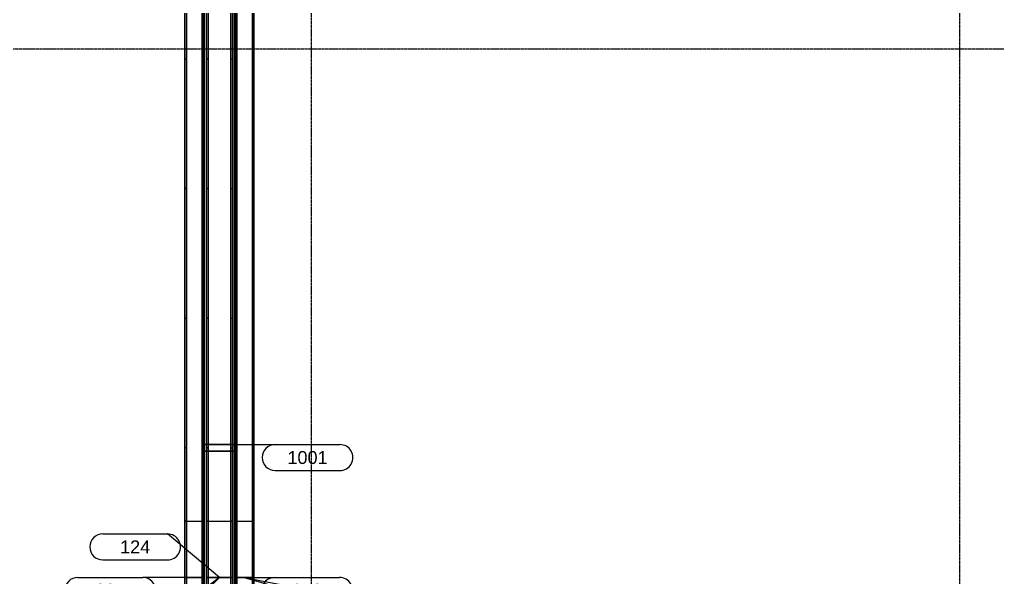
# Model space of a CAD drawing. Header units: inches. Extents: x -21257 to 11444, y 0 to 8704.
# Drawn here: x 3658 to 4563, y 4778 to 5295 of the extents above; entities that cross this region are included whole.
import ezdxf
from ezdxf.enums import TextEntityAlignment as Align

# ---------------------------------------------------------------- set-up
doc = ezdxf.new("R2010")
doc.units = ezdxf.units.IN
doc.header["$MEASUREMENT"] = 0
doc.linetypes.add('CENTER2', pattern=[1.125, 0.75, -0.125, 0.125, -0.125])
for name, color, linetype in [('100-CONV-LAYOUT', 3, 'Continuous'), ('100-CONV-NUMBERS', 3, 'Continuous'), ('1000-CONV-LAYOUT', 30, 'Continuous'), ('1000-CONV-LAYOUT-UPPER', 30, 'Continuous'), ('1000-CONV-NUMBERS', 30, 'Continuous'), ('200-CONV-LAYOUT', 4, 'Continuous'), ('200-CONV-NUMBERS', 4, 'Continuous'), ('300-CONV-LAYOUT', 6, 'Continuous'), ('300-CONV-NUMBERS', 6, 'Continuous'), ('Bldg_Cline', 8, 'CENTER2')]:
    doc.layers.add(name, color=color, linetype=linetype)
doc.styles.get("Standard").update_dxf_attribs({"font": 'helvl.shx'})

# ---------------------------------------------------------------- blocks, each defined once
blk = doc.blocks.new('DCBLOCK')
at = {"linetype": 'Continuous'}
for p, q in [((-0.625, 0), (0, 0)), ((-0.625, -0.25), (0, -0.25))]:
    blk.add_line(p, q, dxfattribs=at)
for centre, start, end in [((-0.625, -0.125), 89.99998, 269.99994), ((0, -0.125), 269.99994, 89.99998)]:
    blk.add_arc(centre, 0.125, start, end)
blk.add_attdef('FORTNAITEM', text='', height=0.125).set_placement((-0.3125, -0.125), align=Align.MIDDLE_CENTER)
at = {"flags": 1}
blk.add_attdef('SERIALNUM', (-0.625, -0.3437), '', height=0.125, dxfattribs=at)
blk = doc.blocks.new('Promise-US15-100330-00-10-003 Bldg Colums')
at = {"layer": 'Bldg_Cline'}
for p, q in [((3000, 7192), (3000, 8)), ((3600, 7192), (3600, 8)), ((72, 4752), (6000, 4752))]:
    blk.add_line(p, q, dxfattribs=at)
blk = doc.blocks.new('Promise-US15-100330-00-20-408 100 Series')
at = {"layer": '100-CONV-LAYOUT', "linetype": 'Continuous'}
for p, q in [((-11718.94, -9792.78, 23.5), (-11717.44, -9792.78, 23.5)), ((-11718.94, -9792.78, 30), (-11717.44, -9792.78, 30)), ((-11717.44, -9792.78, 23.5), (-11717.44, -9792.78, 30)), ((-11696.44, -9792.78, 23.5), (-11694.94, -9792.78, 23.5)), ((-11696.44, -9792.78, 30), (-11696.44, -9792.78, 23.5)), ((-11694.94, -9792.78, 30), (-11696.44, -9792.78, 30))]:
    blk.add_line(p, q, dxfattribs=at)
at = {"layer": '100-CONV-LAYOUT', "color": 8, "linetype": 'Continuous'}
for p, q in [((-11717.44, -9792.78, 23.5), (-11718.94, -9792.78, 23.5)), ((-11718.94, -9792.78, 30), (-11717.44, -9792.78, 30)), ((-11717.44, -9792.78, 30), (-11717.44, -9792.78, 23.5)), ((-11696.44, -9792.78, 23.5), (-11694.94, -9792.78, 23.5)), ((-11696.44, -9792.78, 30), (-11696.44, -9792.78, 23.5)), ((-11696.44, -9792.78, 30), (-11694.94, -9792.78, 30))]:
    blk.add_line(p, q, dxfattribs=at)
at = {"layer": '100-CONV-LAYOUT'}
for points in [[(-11738.95, -9792.78, 30), (-11738.95, -9792.78, 26.5), (-11737.45, -9792.78, 26.5), (-11737.45, -9792.78, 30)], [(-11738.95, -11376.78, 26.5), (-11738.95, -9792.78, 26.5), (-11737.45, -9792.78, 26.5), (-11737.45, -11376.78, 26.5)], [(-11738.95, -11376.78, 30), (-11738.95, -9792.78, 30), (-11737.45, -9792.78, 30), (-11737.45, -11376.78, 30)], [(-11737.45, -11376.78, 30), (-11737.45, -9792.78, 30), (-11722.45, -9792.78, 30), (-11722.45, -11376.78, 30)], [(-11737.45, -11376.78, 30), (-11737.45, -9792.78, 30), (-11737.45, -9792.78, 26.5), (-11737.45, -11376.78, 26.5)], [(-11720.95, -9792.78, 30), (-11722.45, -9792.78, 30), (-11722.45, -9792.78, 26.5), (-11720.95, -9792.78, 26.5)], [(-11722.45, -11376.78, 30), (-11722.45, -9792.78, 30), (-11722.45, -9792.78, 26.5), (-11722.45, -11376.78, 26.5)], [(-11722.45, -11376.78, 26.5), (-11722.45, -9792.78, 26.5), (-11720.95, -9792.78, 26.5), (-11720.95, -11376.78, 26.5)], [(-11722.45, -11376.78, 30), (-11722.45, -9792.78, 30), (-11720.95, -9792.78, 30), (-11720.95, -11376.78, 30)], [(-11718.94, -11376.78, 23.5), (-11718.94, -9792.78, 23.5), (-11717.44, -9792.78, 23.5), (-11717.44, -11376.78, 23.5)], [(-11718.94, -11376.78, 30), (-11718.94, -9792.78, 30), (-11717.44, -9792.78, 30), (-11717.44, -11376.78, 30)], [(-11717.44, -11376.78, 30), (-11717.44, -9792.78, 30), (-11696.44, -9792.78, 30), (-11696.44, -11376.78, 30)], [(-11717.44, -11376.78, 30), (-11717.44, -9792.78, 30), (-11717.44, -9792.78, 23.5), (-11717.44, -11376.78, 23.5)], [(-11696.44, -11376.78, 30), (-11696.44, -9792.78, 30), (-11696.44, -9792.78, 23.5), (-11696.44, -11376.78, 23.5)], [(-11696.44, -11376.78, 23.5), (-11696.44, -9792.78, 23.5), (-11694.94, -9792.78, 23.5), (-11694.94, -11376.78, 23.5)], [(-11696.44, -11376.78, 30), (-11696.44, -9792.78, 30), (-11694.94, -9792.78, 30), (-11694.94, -11376.78, 30)], [(-11692.94, -9792.78, 30), (-11692.94, -9792.78, 26.5), (-11691.44, -9792.78, 26.5), (-11691.44, -9792.78, 30)], [(-11692.94, -11376.78, 26.5), (-11692.94, -9792.78, 26.5), (-11691.44, -9792.78, 26.5), (-11691.44, -11376.78, 26.5)], [(-11692.94, -11376.78, 30), (-11692.94, -9792.78, 30), (-11691.44, -9792.78, 30), (-11691.44, -11376.78, 30)], [(-11691.44, -11376.78, 30), (-11691.44, -9792.78, 30), (-11676.44, -9792.78, 30), (-11676.44, -11376.78, 30)], [(-11691.44, -11376.78, 30), (-11691.44, -9792.78, 30), (-11691.44, -9792.78, 26.5), (-11691.44, -11376.78, 26.5)], [(-11674.94, -9792.78, 30), (-11676.44, -9792.78, 30), (-11676.44, -9792.78, 26.5), (-11674.94, -9792.78, 26.5)], [(-11676.44, -11376.78, 30), (-11676.44, -9792.78, 30), (-11676.44, -9792.78, 26.5), (-11676.44, -11376.78, 26.5)], [(-11676.44, -11376.78, 26.5), (-11676.44, -9792.78, 26.5), (-11674.94, -9792.78, 26.5), (-11674.94, -11376.78, 26.5)], [(-11676.44, -11376.78, 30), (-11676.44, -9792.78, 30), (-11674.94, -9792.78, 30), (-11674.94, -11376.78, 30)]]:
    blk.add_3dface(points, dxfattribs=at)
at = {"layer": '100-CONV-LAYOUT', "color": 8}
for points in [[(-11738.94, -9792.78, 30), (-11738.94, -9792.78, 26.5), (-11737.44, -9792.78, 26.5), (-11737.44, -9792.78, 30)], [(-11722.44, -9792.78, 30), (-11722.44, -9792.78, 26.5), (-11720.94, -9792.78, 26.5), (-11720.94, -9792.78, 30)], [(-11692.94, -9792.78, 30), (-11692.94, -9792.78, 26.5), (-11691.44, -9792.78, 26.5), (-11691.44, -9792.78, 30)], [(-11676.44, -9792.78, 30), (-11676.44, -9792.78, 26.5), (-11674.94, -9792.78, 26.5), (-11674.94, -9792.78, 30)]]:
    blk.add_3dface(points, dxfattribs=at)
blk = doc.blocks.new('Promise-US15-100330-00-20-408 200 Series')
at = {"layer": '200-CONV-LAYOUT', "linetype": 'Continuous'}
for p, q in [((-11718.95, -9740.79, 131.5), (-11717.45, -9740.79, 131.5)), ((-11718.95, -9740.79, 138), (-11717.45, -9740.79, 138)), ((-11717.45, -9740.79, 131.5), (-11717.45, -9740.79, 138)), ((-11696.45, -9740.79, 131.5), (-11694.95, -9740.79, 131.5)), ((-11696.45, -9740.79, 138), (-11696.45, -9740.79, 131.5)), ((-11694.95, -9740.79, 138), (-11696.45, -9740.79, 138))]:
    blk.add_line(p, q, dxfattribs=at)
at = {"layer": '200-CONV-LAYOUT', "color": 8, "linetype": 'Continuous'}
for p, q in [((-11717.44, -9740.78, 131.5), (-11718.94, -9740.78, 131.5)), ((-11718.94, -9740.78, 138), (-11717.44, -9740.78, 138)), ((-11717.44, -9740.78, 131.5), (-11718.94, -9740.78, 131.5)), ((-11718.94, -9740.78, 138), (-11717.44, -9740.78, 138)), ((-11717.44, -9740.78, 138), (-11717.44, -9740.78, 131.5)), ((-11717.44, -9740.78, 138), (-11717.44, -9740.78, 131.5)), ((-11696.44, -9740.78, 131.5), (-11694.94, -9740.78, 131.5)), ((-11696.44, -9740.78, 138), (-11696.44, -9740.78, 131.5)), ((-11696.44, -9740.78, 138), (-11694.94, -9740.78, 138)), ((-11696.44, -9740.78, 131.5), (-11694.94, -9740.78, 131.5)), ((-11696.44, -9740.78, 138), (-11696.44, -9740.78, 131.5)), ((-11696.44, -9740.78, 138), (-11694.94, -9740.78, 138))]:
    blk.add_line(p, q, dxfattribs=at)
at = {"layer": '200-CONV-LAYOUT', "color": 8}
for points in [[(-11738.94, -9740.78, 138), (-11738.94, -9740.78, 134.5), (-11737.44, -9740.78, 134.5), (-11737.44, -9740.78, 138)], [(-11722.44, -9740.78, 138), (-11722.44, -9740.78, 134.5), (-11720.94, -9740.78, 134.5), (-11720.94, -9740.78, 138)], [(-11692.94, -9740.78, 138), (-11692.94, -9740.78, 134.5), (-11691.44, -9740.78, 134.5), (-11691.44, -9740.78, 138)], [(-11676.44, -9740.78, 138), (-11676.44, -9740.78, 134.5), (-11674.94, -9740.78, 134.5), (-11674.94, -9740.78, 138)]]:
    blk.add_3dface(points, dxfattribs=at)
at = {"layer": '200-CONV-LAYOUT'}
for points in [[(-11738.94, -9740.79, 138), (-11738.94, -9740.79, 134.5), (-11737.44, -9740.79, 134.5), (-11737.44, -9740.79, 138)], [(-11738.94, -11276.79, 134.5), (-11738.94, -9740.79, 134.5), (-11737.44, -9740.79, 134.5), (-11737.44, -11276.79, 134.5)], [(-11738.94, -11276.79, 138), (-11738.94, -9740.79, 138), (-11737.44, -9740.79, 138), (-11737.44, -11276.79, 138)], [(-11737.44, -11276.79, 138), (-11737.44, -9740.79, 138), (-11722.44, -9740.79, 138), (-11722.44, -11276.79, 138)], [(-11737.44, -11276.79, 138), (-11737.44, -9740.79, 138), (-11737.44, -9740.79, 134.5), (-11737.44, -11276.79, 134.5)], [(-11720.94, -9740.79, 138), (-11722.44, -9740.79, 138), (-11722.44, -9740.79, 134.5), (-11720.94, -9740.79, 134.5)], [(-11722.44, -11276.79, 138), (-11722.44, -9740.79, 138), (-11722.44, -9740.79, 134.5), (-11722.44, -11276.79, 134.5)], [(-11722.44, -11276.79, 134.5), (-11722.44, -9740.79, 134.5), (-11720.94, -9740.79, 134.5), (-11720.94, -11276.79, 134.5)], [(-11722.44, -11276.79, 138), (-11722.44, -9740.79, 138), (-11720.94, -9740.79, 138), (-11720.94, -11276.79, 138)], [(-11718.95, -11276.79, 131.5), (-11718.95, -9740.79, 131.5), (-11717.45, -9740.79, 131.5), (-11717.45, -11276.79, 131.5)], [(-11718.95, -11276.79, 138), (-11718.95, -9740.79, 138), (-11717.45, -9740.79, 138), (-11717.45, -11276.79, 138)], [(-11717.45, -11276.79, 138), (-11717.45, -9740.79, 138), (-11696.45, -9740.79, 138), (-11696.45, -11276.79, 138)], [(-11717.45, -11276.79, 138), (-11717.45, -9740.79, 138), (-11717.45, -9740.79, 131.5), (-11717.45, -11276.79, 131.5)], [(-11696.45, -11276.79, 138), (-11696.45, -9740.79, 138), (-11696.45, -9740.79, 131.5), (-11696.45, -11276.79, 131.5)], [(-11696.45, -11276.79, 131.5), (-11696.45, -9740.79, 131.5), (-11694.95, -9740.79, 131.5), (-11694.95, -11276.79, 131.5)], [(-11696.45, -11276.79, 138), (-11696.45, -9740.79, 138), (-11694.95, -9740.79, 138), (-11694.95, -11276.79, 138)], [(-11692.94, -9740.79, 138), (-11692.94, -9740.79, 134.5), (-11691.44, -9740.79, 134.5), (-11691.44, -9740.79, 138)], [(-11692.94, -11276.79, 134.5), (-11692.94, -9740.79, 134.5), (-11691.44, -9740.79, 134.5), (-11691.44, -11276.79, 134.5)], [(-11692.94, -11276.79, 138), (-11692.94, -9740.79, 138), (-11691.44, -9740.79, 138), (-11691.44, -11276.79, 138)], [(-11691.44, -11276.79, 138), (-11691.44, -9740.79, 138), (-11676.44, -9740.79, 138), (-11676.44, -11276.79, 138)], [(-11691.44, -11276.79, 138), (-11691.44, -9740.79, 138), (-11691.44, -9740.79, 134.5), (-11691.44, -11276.79, 134.5)], [(-11674.94, -9740.79, 138), (-11676.44, -9740.79, 138), (-11676.44, -9740.79, 134.5), (-11674.94, -9740.79, 134.5)], [(-11676.44, -11276.79, 138), (-11676.44, -9740.79, 138), (-11676.44, -9740.79, 134.5), (-11676.44, -11276.79, 134.5)], [(-11676.44, -11276.79, 134.5), (-11676.44, -9740.79, 134.5), (-11674.94, -9740.79, 134.5), (-11674.94, -11276.79, 134.5)], [(-11676.44, -11276.79, 138), (-11676.44, -9740.79, 138), (-11674.94, -9740.79, 138), (-11674.94, -11276.79, 138)]]:
    blk.add_3dface(points, dxfattribs=at)
blk = doc.blocks.new('Promise-US15-100330-00-20-408 1000 Series')
at = {"layer": '1000-CONV-LAYOUT', "linetype": 'Continuous'}
for p, q in [((-11721.4, -9669.79, 65), (-11722.9, -9669.79, 65)), ((-11721.4, -9669.79, 69), (-11722.9, -9669.79, 69)), ((-11721.4, -9669.79, 69), (-11721.4, -9669.79, 65)), ((-11692.4, -9669.79, 65), (-11690.9, -9669.79, 65)), ((-11692.4, -9669.79, 69), (-11692.4, -9669.79, 65)), ((-11690.9, -9669.79, 69), (-11692.4, -9669.79, 69)), ((-11721.4, -9675.79, 65), (-11722.9, -9675.79, 65)), ((-11721.4, -9675.79, 69), (-11722.9, -9675.79, 69)), ((-11721.4, -9675.79, 65), (-11722.9, -9675.79, 65)), ((-11722.9, -9675.79, 69), (-11721.4, -9675.79, 69)), ((-11721.4, -9675.79, 69), (-11721.4, -9675.79, 65)), ((-11721.4, -9675.79, 69), (-11721.4, -9675.79, 65)), ((-11692.4, -9675.79, 65), (-11690.9, -9675.79, 65)), ((-11692.4, -9675.79, 69), (-11692.4, -9675.79, 65)), ((-11690.9, -9675.79, 69), (-11692.4, -9675.79, 69)), ((-11690.9, -9675.79, 65), (-11692.4, -9675.79, 65)), ((-11692.4, -9675.79, 65), (-11692.4, -9675.79, 69)), ((-11690.9, -9675.79, 69), (-11692.4, -9675.79, 69))]:
    blk.add_line(p, q, dxfattribs=at)
at = {"layer": '1000-CONV-LAYOUT', "color": 30, "linetype": 'Continuous'}
for p, q in [((-11721.4, -9669.79, 65), (-11722.9, -9669.79, 65)), ((-11721.4, -9669.79, 69), (-11722.9, -9669.79, 69)), ((-11721.4, -9669.79, 69), (-11721.4, -9669.79, 65)), ((-11692.4, -9669.79, 65), (-11690.9, -9669.79, 65)), ((-11692.4, -9669.79, 69), (-11692.4, -9669.79, 65)), ((-11690.9, -9669.79, 69), (-11692.4, -9669.79, 69)), ((-11721.4, -9678.41, 65), (-11722.9, -9678.41, 65)), ((-11721.4, -9678.41, 69), (-11722.9, -9678.41, 69)), ((-11721.4, -9678.41, 69), (-11721.4, -9678.41, 65)), ((-11692.4, -9678.41, 65), (-11690.9, -9678.41, 65)), ((-11692.4, -9678.41, 69), (-11692.4, -9678.41, 65)), ((-11690.9, -9678.41, 69), (-11692.4, -9678.41, 69)), ((-11721.4, -9738.41, 65), (-11722.9, -9738.41, 65)), ((-11721.4, -9738.41, 69), (-11722.9, -9738.41, 69)), ((-11721.4, -9738.41, 69), (-11721.4, -9738.41, 65)), ((-11692.4, -9738.41, 65), (-11690.9, -9738.41, 65)), ((-11692.4, -9738.41, 69), (-11692.4, -9738.41, 65)), ((-11690.9, -9738.41, 69), (-11692.4, -9738.41, 69))]:
    blk.add_line(p, q, dxfattribs=at)
at = {"layer": '1000-CONV-LAYOUT', "color": 8, "linetype": 'Continuous'}
for p, q in [((-11721.4, -9669.79, 65), (-11722.9, -9669.79, 65)), ((-11722.9, -9669.79, 69), (-11721.4, -9669.79, 69)), ((-11721.4, -9669.79, 69), (-11721.4, -9669.79, 65)), ((-11690.9, -9669.79, 65), (-11692.4, -9669.79, 65)), ((-11692.4, -9669.79, 65), (-11692.4, -9669.79, 69)), ((-11690.9, -9669.79, 69), (-11692.4, -9669.79, 69)), ((-11721.4, -9717.79, 173), (-11722.9, -9717.79, 173)), ((-11721.4, -9717.79, 177), (-11722.9, -9717.79, 177)), ((-11721.4, -9717.79, 177), (-11721.4, -9717.79, 173)), ((-11692.4, -9717.79, 173), (-11690.9, -9717.79, 173)), ((-11692.4, -9717.79, 177), (-11692.4, -9717.79, 173)), ((-11690.9, -9717.79, 177), (-11692.4, -9717.79, 177))]:
    blk.add_line(p, q, dxfattribs=at)
at = {"layer": '1000-CONV-LAYOUT'}
for points in [[(-11721.4, -9669.79, 65), (-11721.4, -9675.79, 65), (-11722.9, -9675.79, 65), (-11722.9, -9669.79, 65)], [(-11721.4, -9669.79, 69), (-11721.4, -9675.79, 69), (-11722.9, -9675.79, 69), (-11722.9, -9669.79, 69)], [(-11692.4, -9669.79, 69), (-11692.4, -9675.79, 69), (-11721.4, -9675.79, 69), (-11721.4, -9669.79, 69)], [(-11721.4, -9669.79, 69), (-11721.4, -9675.79, 69), (-11721.4, -9675.79, 65), (-11721.4, -9669.79, 65)], [(-11692.4, -9669.79, 69), (-11692.4, -9675.79, 69), (-11692.4, -9675.79, 65), (-11692.4, -9669.79, 65)], [(-11690.9, -9669.79, 65), (-11690.9, -9675.79, 65), (-11692.4, -9675.79, 65), (-11692.4, -9669.79, 65)], [(-11690.9, -9669.79, 69), (-11690.9, -9675.79, 69), (-11692.4, -9675.79, 69), (-11692.4, -9669.79, 69)], [(-11721.4, -9675.79, 65), (-11721.4, -11233.79, 65), (-11722.9, -11233.79, 65), (-11722.9, -9675.79, 65)], [(-11721.4, -9675.79, 69), (-11721.4, -11233.79, 69), (-11722.9, -11233.79, 69), (-11722.9, -9675.79, 69)], [(-11692.4, -9675.79, 69), (-11692.4, -11233.79, 69), (-11721.4, -11233.79, 69), (-11721.4, -9675.79, 69)], [(-11721.4, -9675.79, 69), (-11721.4, -11233.79, 69), (-11721.4, -11233.79, 65), (-11721.4, -9675.79, 65)], [(-11692.4, -9675.79, 69), (-11692.4, -11233.79, 69), (-11692.4, -11233.79, 65), (-11692.4, -9675.79, 65)], [(-11690.9, -9675.79, 65), (-11690.9, -11233.79, 65), (-11692.4, -11233.79, 65), (-11692.4, -9675.79, 65)], [(-11690.9, -9675.79, 69), (-11690.9, -11233.79, 69), (-11692.4, -11233.79, 69), (-11692.4, -9675.79, 69)]]:
    blk.add_3dface(points, dxfattribs=at)
at = {"layer": '1000-CONV-LAYOUT', "color": 30}
for points in [[(-11722.9, -9798.79, 65), (-11722.9, -9798.79, 56.12), (-11722.9, -9763.73, 56.12), (-11722.9, -9763.73, 65)], [(-11690.9, -9798.79, 65), (-11690.9, -9798.79, 56.12), (-11690.9, -9763.73, 56.12), (-11690.9, -9763.73, 65)]]:
    blk.add_3dface(points, dxfattribs=at)
at = {"layer": '1000-CONV-NUMBERS', "linetype": 'Continuous'}
blk.add_line((-11706.9, -9669.79, 69), (-11595.39, -9669.79, 360), dxfattribs=at)
at = {"layer": '1000-CONV-NUMBERS', "xscale": 96, "yscale": 96, "zscale": 96}
blk.add_blockref('DCBLOCK', (-11595.39, -9669.79, 360), dxfattribs=at).add_auto_attribs({'FORTNAITEM': '1001'})

msp = doc.modelspace()

# ---------------------------------------------------------------- linework, layer by layer
at = {"layer": '100-CONV-LAYOUT', "linetype": 'Continuous'}
for p, q in [((3831.06, 5258.27, 30), (3832.56, 5258.27, 30)), ((3832.56, 5258.27, 23.5), (3831.06, 5258.27, 23.5)), ((3832.56, 5258.27, 30), (3832.56, 5258.27, 23.5)), ((3853.56, 5258.27, 30), (3855.06, 5258.27, 30)), ((3853.56, 5258.27, 30), (3853.56, 5258.27, 23.5)), ((3853.56, 5258.27, 23.5), (3855.06, 5258.27, 23.5)), ((3831.06, 5138.27, 30), (3832.56, 5138.27, 30)), ((3832.56, 5138.27, 23.5), (3831.06, 5138.27, 23.5)), ((3832.56, 5138.27, 30), (3832.56, 5138.27, 23.5)), ((3853.56, 5138.27, 30), (3855.06, 5138.27, 30)), ((3853.56, 5138.27, 30), (3853.56, 5138.27, 23.5)), ((3853.56, 5138.27, 23.5), (3855.06, 5138.27, 23.5)), ((3831.06, 5018.27, 30), (3832.56, 5018.27, 30)), ((3832.56, 5018.27, 23.5), (3831.06, 5018.27, 23.5)), ((3832.56, 5018.27, 30), (3832.56, 5018.27, 23.5)), ((3853.56, 5018.27, 30), (3855.06, 5018.27, 30)), ((3853.56, 5018.27, 30), (3853.56, 5018.27, 23.5)), ((3853.56, 5018.27, 23.5), (3855.06, 5018.27, 23.5)), ((3831.06, 4898.27, 30), (3832.56, 4898.27, 30)), ((3832.56, 4898.27, 23.5), (3831.06, 4898.27, 23.5)), ((3832.56, 4898.27, 30), (3832.56, 4898.27, 23.5)), ((3853.56, 4898.27, 30), (3855.06, 4898.27, 30)), ((3853.56, 4898.27, 30), (3853.56, 4898.27, 23.5)), ((3853.56, 4898.27, 23.5), (3855.06, 4898.27, 23.5)), ((3831.06, 4778.27, 30), (3832.56, 4778.27, 30)), ((3832.56, 4778.27, 23.5), (3831.06, 4778.27, 23.5)), ((3832.56, 4778.27, 30), (3832.56, 4778.27, 23.5)), ((3853.56, 4778.27, 30), (3855.06, 4778.27, 30)), ((3853.56, 4778.27, 30), (3853.56, 4778.27, 23.5)), ((3853.56, 4778.27, 23.5), (3855.06, 4778.27, 23.5))]:
    msp.add_line(p, q, dxfattribs=at)
at = {"layer": '100-CONV-LAYOUT'}
for points in [[(3831.06, 4778.27, 23.5), (3831.06, 7238.27, 23.49), (3832.56, 7238.27, 23.49), (3832.56, 4778.27, 23.5)], [(3831.06, 4778.27, 30), (3831.06, 7238.27, 29.99), (3832.56, 7238.27, 29.99), (3832.56, 4778.27, 30)], [(3832.56, 4778.27, 30), (3832.56, 7238.27, 29.99), (3853.56, 7238.27, 29.99), (3853.56, 4778.27, 30)], [(3832.56, 4778.27, 30), (3832.56, 7238.27, 29.99), (3832.56, 7238.27, 23.49), (3832.56, 4778.27, 23.5)], [(3853.56, 4778.27, 30), (3853.56, 7238.27, 29.99), (3853.56, 7238.27, 23.49), (3853.56, 4778.27, 23.5)], [(3853.56, 4778.27, 23.5), (3853.56, 7238.27, 23.49), (3855.06, 7238.27, 23.49), (3855.06, 4778.27, 23.5)], [(3853.56, 4778.27, 30), (3853.56, 7238.27, 29.99), (3855.06, 7238.27, 29.99), (3855.06, 4778.27, 30)], [(3811.06, 4778.27, 26.5), (3811.06, 7154.27, 26.49), (3812.56, 7154.27, 26.49), (3812.56, 4778.27, 26.5)], [(3811.06, 4778.27, 30), (3811.06, 7154.27, 29.99), (3812.56, 7154.27, 29.99), (3812.56, 4778.27, 30)], [(3812.56, 4778.27, 30), (3812.56, 7154.27, 29.99), (3827.56, 7154.27, 29.99), (3827.56, 4778.27, 30)], [(3812.56, 4778.27, 30), (3812.56, 7154.27, 29.99), (3812.56, 7154.27, 26.49), (3812.56, 4778.27, 26.5)], [(3827.56, 4778.27, 30), (3827.56, 7154.27, 29.99), (3827.56, 7154.27, 26.49), (3827.56, 4778.27, 26.5)], [(3827.56, 4778.27, 26.5), (3827.56, 7154.27, 26.49), (3829.06, 7154.27, 26.49), (3829.06, 4778.27, 26.5)], [(3827.56, 4778.27, 30), (3827.56, 7154.27, 29.99), (3829.06, 7154.27, 29.99), (3829.06, 4778.27, 30)], [(3857.06, 4778.27, 26.5), (3857.06, 7154.27, 26.49), (3858.56, 7154.27, 26.49), (3858.56, 4778.27, 26.5)], [(3857.06, 4778.27, 30), (3857.06, 7154.27, 29.99), (3858.56, 7154.27, 29.99), (3858.56, 4778.27, 30)], [(3858.56, 4778.27, 30), (3858.56, 7154.27, 29.99), (3873.56, 7154.27, 29.99), (3873.56, 4778.27, 30)], [(3858.56, 4778.27, 30), (3858.56, 7154.27, 29.99), (3858.56, 7154.27, 26.49), (3858.56, 4778.27, 26.5)], [(3873.56, 4778.27, 30), (3873.56, 7154.27, 29.99), (3873.56, 7154.27, 26.49), (3873.56, 4778.27, 26.5)], [(3873.56, 4778.27, 26.5), (3873.56, 7154.27, 26.49), (3875.06, 7154.27, 26.49), (3875.06, 4778.27, 26.5)], [(3873.56, 4778.27, 30), (3873.56, 7154.27, 29.99), (3875.06, 7154.27, 29.99), (3875.06, 4778.27, 30)], [(3811.06, 5258.27, 30), (3811.06, 5258.27, 26.5), (3812.56, 5258.27, 26.5), (3812.56, 5258.27, 30)], [(3827.56, 5258.27, 30), (3827.56, 5258.27, 26.5), (3829.06, 5258.27, 26.5), (3829.06, 5258.27, 30)], [(3857.06, 5258.27, 30), (3857.06, 5258.27, 26.5), (3858.56, 5258.27, 26.5), (3858.56, 5258.27, 30)], [(3873.56, 5258.27, 30), (3873.56, 5258.27, 26.5), (3875.06, 5258.27, 26.5), (3875.06, 5258.27, 30)], [(3811.06, 5138.27, 30), (3811.06, 5138.27, 26.5), (3812.56, 5138.27, 26.5), (3812.56, 5138.27, 30)], [(3827.56, 5138.27, 30), (3827.56, 5138.27, 26.5), (3829.06, 5138.27, 26.5), (3829.06, 5138.27, 30)], [(3857.06, 5138.27, 30), (3857.06, 5138.27, 26.5), (3858.56, 5138.27, 26.5), (3858.56, 5138.27, 30)], [(3873.56, 5138.27, 30), (3873.56, 5138.27, 26.5), (3875.06, 5138.27, 26.5), (3875.06, 5138.27, 30)], [(3811.06, 5018.27, 30), (3811.06, 5018.27, 26.5), (3812.56, 5018.27, 26.5), (3812.56, 5018.27, 30)], [(3827.56, 5018.27, 30), (3827.56, 5018.27, 26.5), (3829.06, 5018.27, 26.5), (3829.06, 5018.27, 30)], [(3857.06, 5018.27, 30), (3857.06, 5018.27, 26.5), (3858.56, 5018.27, 26.5), (3858.56, 5018.27, 30)], [(3873.56, 5018.27, 30), (3873.56, 5018.27, 26.5), (3875.06, 5018.27, 26.5), (3875.06, 5018.27, 30)], [(3811.06, 4898.27, 30), (3811.06, 4898.27, 26.5), (3812.56, 4898.27, 26.5), (3812.56, 4898.27, 30)], [(3827.56, 4898.27, 30), (3827.56, 4898.27, 26.5), (3829.06, 4898.27, 26.5), (3829.06, 4898.27, 30)], [(3857.06, 4898.27, 30), (3857.06, 4898.27, 26.5), (3858.56, 4898.27, 26.5), (3858.56, 4898.27, 30)], [(3873.56, 4898.27, 30), (3873.56, 4898.27, 26.5), (3875.06, 4898.27, 26.5), (3875.06, 4898.27, 30)], [(3811.06, 4778.27, 30), (3811.06, 4778.27, 26.5), (3812.56, 4778.27, 26.5), (3812.56, 4778.27, 30)], [(3827.56, 4778.27, 30), (3827.56, 4778.27, 26.5), (3829.06, 4778.27, 26.5), (3829.06, 4778.27, 30)], [(3857.06, 4778.27, 30), (3857.06, 4778.27, 26.5), (3858.56, 4778.27, 26.5), (3858.56, 4778.27, 30)], [(3873.56, 4778.27, 30), (3873.56, 4778.27, 26.5), (3875.06, 4778.27, 26.5), (3875.06, 4778.27, 30)]]:
    msp.add_3dface(points, dxfattribs=at)
at = {"layer": '100-CONV-NUMBERS', "linetype": 'Continuous'}
for p, q in [((3843.06, 4778.27, 30), (3795.06, 4818.49, 360)), ((3820.06, 4778.27, 30), (3772.06, 4778.27, 360)), ((3866.06, 4778.27, 30), (3897, 4769.11, 360))]:
    msp.add_line(p, q, dxfattribs=at)
at = {"layer": '1000-CONV-LAYOUT', "linetype": 'Continuous'}
for p, q in [((3828.6, 5237.26, 69), (3827.1, 5237.26, 69)), ((3828.6, 5237.26, 65), (3827.1, 5237.26, 65)), ((3828.6, 5237.26, 69), (3828.6, 5237.26, 65)), ((3859.1, 5237.26, 69), (3857.6, 5237.26, 69)), ((3857.6, 5237.26, 69), (3857.6, 5237.26, 65)), ((3857.6, 5237.26, 65), (3859.1, 5237.26, 65)), ((3828.6, 5117.26, 69), (3827.1, 5117.26, 69)), ((3828.6, 5117.26, 65), (3827.1, 5117.26, 65)), ((3828.6, 5117.26, 69), (3828.6, 5117.26, 65)), ((3859.1, 5117.26, 69), (3857.6, 5117.26, 69)), ((3857.6, 5117.26, 69), (3857.6, 5117.26, 65)), ((3857.6, 5117.26, 65), (3859.1, 5117.26, 65)), ((3828.6, 4997.26, 69), (3827.1, 4997.26, 69)), ((3828.6, 4997.26, 65), (3827.1, 4997.26, 65)), ((3828.6, 4997.26, 69), (3828.6, 4997.26, 65)), ((3859.1, 4997.26, 69), (3857.6, 4997.26, 69)), ((3857.6, 4997.26, 69), (3857.6, 4997.26, 65)), ((3857.6, 4997.26, 65), (3859.1, 4997.26, 65))]:
    msp.add_line(p, q, dxfattribs=at)
at = {"layer": '1000-CONV-LAYOUT'}
for points in [[(3828.6, 7157.26, 65), (3828.6, 4901.26, 65), (3827.1, 4901.26, 65), (3827.1, 7157.26, 65)], [(3828.6, 7157.26, 69), (3828.6, 4901.26, 69), (3827.1, 4901.26, 69), (3827.1, 7157.26, 69)], [(3857.6, 7157.26, 69), (3857.6, 4901.26, 69), (3828.6, 4901.26, 69), (3828.6, 7157.26, 69)], [(3828.6, 7157.26, 69), (3828.6, 4901.26, 69), (3828.6, 4901.26, 65), (3828.6, 7157.26, 65)], [(3857.6, 7157.26, 69), (3857.6, 4901.26, 69), (3857.6, 4901.26, 65), (3857.6, 7157.26, 65)], [(3859.1, 7157.26, 65), (3859.1, 4901.26, 65), (3857.6, 4901.26, 65), (3857.6, 7157.26, 65)], [(3859.1, 7157.26, 69), (3859.1, 4901.26, 69), (3857.6, 4901.26, 69), (3857.6, 7157.26, 69)]]:
    msp.add_3dface(points, dxfattribs=at)
at = {"layer": '1000-CONV-LAYOUT-UPPER', "linetype": 'Continuous'}
for p, q in [((3828.6, 5237.26, 177), (3827.1, 5237.26, 177)), ((3828.6, 5237.26, 173), (3827.1, 5237.26, 173)), ((3828.6, 5237.26, 177), (3828.6, 5237.26, 173)), ((3859.1, 5237.26, 177), (3857.6, 5237.26, 177)), ((3857.6, 5237.26, 177), (3857.6, 5237.26, 173)), ((3857.6, 5237.26, 173), (3859.1, 5237.26, 173)), ((3828.6, 5117.26, 177), (3827.1, 5117.26, 177)), ((3828.6, 5117.26, 173), (3827.1, 5117.26, 173)), ((3828.6, 5117.26, 177), (3828.6, 5117.26, 173)), ((3859.1, 5117.26, 177), (3857.6, 5117.26, 177)), ((3857.6, 5117.26, 177), (3857.6, 5117.26, 173)), ((3857.6, 5117.26, 173), (3859.1, 5117.26, 173)), ((3828.6, 4997.26, 177), (3827.1, 4997.26, 177)), ((3828.6, 4997.26, 173), (3827.1, 4997.26, 173)), ((3828.6, 4997.26, 177), (3828.6, 4997.26, 173)), ((3859.1, 4997.26, 177), (3857.6, 4997.26, 177)), ((3857.6, 4997.26, 177), (3857.6, 4997.26, 173)), ((3857.6, 4997.26, 173), (3859.1, 4997.26, 173))]:
    msp.add_line(p, q, dxfattribs=at)
at = {"layer": '1000-CONV-LAYOUT-UPPER'}
for points in [[(3828.6, 7157.26, 173), (3828.6, 4733.26, 173), (3827.1, 4733.26, 173), (3827.1, 7157.26, 173)], [(3828.6, 7157.26, 177), (3828.6, 4733.26, 177), (3827.1, 4733.26, 177), (3827.1, 7157.26, 177)], [(3857.6, 7157.26, 177), (3857.6, 4733.26, 177), (3828.6, 4733.26, 177), (3828.6, 7157.26, 177)], [(3828.6, 7157.26, 177), (3828.6, 4733.26, 177), (3828.6, 4733.26, 173), (3828.6, 7157.26, 173)], [(3857.6, 7157.26, 177), (3857.6, 4733.26, 177), (3857.6, 4733.26, 173), (3857.6, 7157.26, 173)], [(3859.1, 7157.26, 173), (3859.1, 4733.26, 173), (3857.6, 4733.26, 173), (3857.6, 7157.26, 173)], [(3859.1, 7157.26, 177), (3859.1, 4733.26, 177), (3857.6, 4733.26, 177), (3857.6, 7157.26, 177)]]:
    msp.add_3dface(points, dxfattribs=at)
at = {"layer": '200-CONV-LAYOUT', "linetype": 'Continuous'}
for p, q in [((3831.06, 5258.27, 138), (3832.56, 5258.27, 138)), ((3832.56, 5258.27, 131.5), (3831.06, 5258.27, 131.5)), ((3832.56, 5258.27, 138), (3832.56, 5258.27, 131.5)), ((3853.56, 5258.27, 138), (3855.06, 5258.27, 138)), ((3853.56, 5258.27, 138), (3853.56, 5258.27, 131.5)), ((3853.56, 5258.27, 131.5), (3855.06, 5258.27, 131.5)), ((3831.06, 5138.27, 138), (3832.56, 5138.27, 138)), ((3832.56, 5138.27, 131.5), (3831.06, 5138.27, 131.5)), ((3832.56, 5138.27, 138), (3832.56, 5138.27, 131.5)), ((3853.56, 5138.27, 138), (3855.06, 5138.27, 138)), ((3853.56, 5138.27, 138), (3853.56, 5138.27, 131.5)), ((3853.56, 5138.27, 131.5), (3855.06, 5138.27, 131.5)), ((3831.06, 5018.27, 138), (3832.56, 5018.27, 138)), ((3832.56, 5018.27, 131.5), (3831.06, 5018.27, 131.5)), ((3832.56, 5018.27, 138), (3832.56, 5018.27, 131.5)), ((3853.56, 5018.27, 138), (3855.06, 5018.27, 138)), ((3853.56, 5018.27, 138), (3853.56, 5018.27, 131.5)), ((3853.56, 5018.27, 131.5), (3855.06, 5018.27, 131.5)), ((3831.06, 4898.27, 138), (3832.56, 4898.27, 138)), ((3832.56, 4898.27, 131.5), (3831.06, 4898.27, 131.5)), ((3832.56, 4898.27, 138), (3832.56, 4898.27, 131.5)), ((3853.56, 4898.27, 138), (3855.06, 4898.27, 138)), ((3853.56, 4898.27, 138), (3853.56, 4898.27, 131.5)), ((3853.56, 4898.27, 131.5), (3855.06, 4898.27, 131.5)), ((3831.06, 4778.27, 138), (3832.56, 4778.27, 138)), ((3832.56, 4778.27, 131.5), (3831.06, 4778.27, 131.5)), ((3832.56, 4778.27, 138), (3832.56, 4778.27, 131.5)), ((3853.56, 4778.27, 138), (3855.06, 4778.27, 138)), ((3853.56, 4778.27, 138), (3853.56, 4778.27, 131.5)), ((3853.56, 4778.27, 131.5), (3855.06, 4778.27, 131.5))]:
    msp.add_line(p, q, dxfattribs=at)
at = {"layer": '200-CONV-LAYOUT'}
for points in [[(3831.06, 4778.27, 131.5), (3831.06, 7058.27, 131.49), (3832.56, 7058.27, 131.49), (3832.56, 4778.27, 131.5)], [(3831.06, 4778.27, 138), (3831.06, 7058.27, 137.99), (3832.56, 7058.27, 137.99), (3832.56, 4778.27, 138)], [(3832.56, 4778.27, 138), (3832.56, 7058.27, 137.99), (3853.56, 7058.27, 137.99), (3853.56, 4778.27, 138)], [(3832.56, 4778.27, 138), (3832.56, 7058.27, 137.99), (3832.56, 7058.27, 131.49), (3832.56, 4778.27, 131.5)], [(3853.56, 4778.27, 138), (3853.56, 7058.27, 137.99), (3853.56, 7058.27, 131.49), (3853.56, 4778.27, 131.5)], [(3853.56, 4778.27, 131.5), (3853.56, 7058.27, 131.49), (3855.06, 7058.27, 131.49), (3855.06, 4778.27, 131.5)], [(3853.56, 4778.27, 138), (3853.56, 7058.27, 137.99), (3855.06, 7058.27, 137.99), (3855.06, 4778.27, 138)], [(3811.06, 4778.27, 138), (3811.06, 7010.27, 137.99), (3812.56, 7010.27, 137.99), (3812.56, 4778.27, 138)], [(3811.06, 4778.27, 134.5), (3811.06, 7010.27, 134.49), (3812.56, 7010.27, 134.49), (3812.56, 4778.27, 134.5)], [(3812.56, 4778.27, 138), (3812.56, 7010.27, 137.99), (3812.56, 7010.27, 134.49), (3812.56, 4778.27, 134.5)], [(3812.56, 4778.27, 138), (3812.56, 7010.27, 137.99), (3827.56, 7010.27, 137.99), (3827.56, 4778.27, 138)], [(3827.56, 4778.27, 138), (3827.56, 7010.27, 137.99), (3829.06, 7010.27, 137.99), (3829.06, 4778.27, 138)], [(3827.56, 4778.27, 134.5), (3827.56, 7010.27, 134.49), (3829.06, 7010.27, 134.49), (3829.06, 4778.27, 134.5)], [(3827.56, 4778.27, 138), (3827.56, 7010.27, 137.99), (3827.56, 7010.27, 134.49), (3827.56, 4778.27, 134.5)], [(3857.06, 4778.27, 138), (3857.06, 7010.27, 137.99), (3858.56, 7010.27, 137.99), (3858.56, 4778.27, 138)], [(3857.06, 4778.27, 134.5), (3857.06, 7010.27, 134.49), (3858.56, 7010.27, 134.49), (3858.56, 4778.27, 134.5)], [(3858.56, 4778.27, 138), (3858.56, 7010.27, 137.99), (3858.56, 7010.27, 134.49), (3858.56, 4778.27, 134.5)], [(3858.56, 4778.27, 138), (3858.56, 7010.27, 137.99), (3873.56, 7010.27, 137.99), (3873.56, 4778.27, 138)], [(3873.56, 4778.27, 138), (3873.56, 7010.27, 137.99), (3875.06, 7010.27, 137.99), (3875.06, 4778.27, 138)], [(3873.56, 4778.27, 134.5), (3873.56, 7010.27, 134.49), (3875.06, 7010.27, 134.49), (3875.06, 4778.27, 134.5)], [(3873.56, 4778.27, 138), (3873.56, 7010.27, 137.99), (3873.56, 7010.27, 134.49), (3873.56, 4778.27, 134.5)], [(3811.06, 5258.27, 138), (3811.06, 5258.27, 134.5), (3812.56, 5258.27, 134.5), (3812.56, 5258.27, 138)], [(3827.56, 5258.27, 138), (3827.56, 5258.27, 134.5), (3829.06, 5258.27, 134.5), (3829.06, 5258.27, 138)], [(3857.06, 5258.27, 138), (3857.06, 5258.27, 134.5), (3858.56, 5258.27, 134.5), (3858.56, 5258.27, 138)], [(3873.56, 5258.27, 138), (3873.56, 5258.27, 134.5), (3875.06, 5258.27, 134.5), (3875.06, 5258.27, 138)], [(3811.06, 5138.27, 138), (3811.06, 5138.27, 134.5), (3812.56, 5138.27, 134.5), (3812.56, 5138.27, 138)], [(3827.56, 5138.27, 138), (3827.56, 5138.27, 134.5), (3829.06, 5138.27, 134.5), (3829.06, 5138.27, 138)], [(3857.06, 5138.27, 138), (3857.06, 5138.27, 134.5), (3858.56, 5138.27, 134.5), (3858.56, 5138.27, 138)], [(3873.56, 5138.27, 138), (3873.56, 5138.27, 134.5), (3875.06, 5138.27, 134.5), (3875.06, 5138.27, 138)], [(3811.06, 5018.27, 138), (3811.06, 5018.27, 134.5), (3812.56, 5018.27, 134.5), (3812.56, 5018.27, 138)], [(3827.56, 5018.27, 138), (3827.56, 5018.27, 134.5), (3829.06, 5018.27, 134.5), (3829.06, 5018.27, 138)], [(3857.06, 5018.27, 138), (3857.06, 5018.27, 134.5), (3858.56, 5018.27, 134.5), (3858.56, 5018.27, 138)], [(3873.56, 5018.27, 138), (3873.56, 5018.27, 134.5), (3875.06, 5018.27, 134.5), (3875.06, 5018.27, 138)], [(3811.06, 4898.27, 138), (3811.06, 4898.27, 134.5), (3812.56, 4898.27, 134.5), (3812.56, 4898.27, 138)], [(3827.56, 4898.27, 138), (3827.56, 4898.27, 134.5), (3829.06, 4898.27, 134.5), (3829.06, 4898.27, 138)], [(3857.06, 4898.27, 138), (3857.06, 4898.27, 134.5), (3858.56, 4898.27, 134.5), (3858.56, 4898.27, 138)], [(3873.56, 4898.27, 138), (3873.56, 4898.27, 134.5), (3875.06, 4898.27, 134.5), (3875.06, 4898.27, 138)], [(3811.06, 4778.27, 138), (3811.06, 4778.27, 134.5), (3812.56, 4778.27, 134.5), (3812.56, 4778.27, 138)], [(3827.56, 4778.27, 138), (3827.56, 4778.27, 134.5), (3829.06, 4778.27, 134.5), (3829.06, 4778.27, 138)], [(3857.06, 4778.27, 138), (3857.06, 4778.27, 134.5), (3858.56, 4778.27, 134.5), (3858.56, 4778.27, 138)], [(3873.56, 4778.27, 138), (3873.56, 4778.27, 134.5), (3875.06, 4778.27, 134.5), (3875.06, 4778.27, 138)]]:
    msp.add_3dface(points, dxfattribs=at)
at = {"layer": '200-CONV-NUMBERS', "linetype": 'Continuous'}
for p, q in [((3820.06, 4778.27, 138), (3772.06, 4778.27, 360)), ((3843.06, 4778.27, 138), (3795.06, 4741.96, 360)), ((3866.06, 4778.27, 138), (3943.45, 4763.43, 138))]:
    msp.add_line(p, q, dxfattribs=at)
at = {"layer": '300-CONV-LAYOUT', "linetype": 'Continuous'}
for p, q in [((3831.06, 5258.27, 246), (3832.56, 5258.27, 246)), ((3832.56, 5258.27, 239.5), (3831.06, 5258.27, 239.5)), ((3832.56, 5258.27, 246), (3832.56, 5258.27, 239.5)), ((3853.56, 5258.27, 246), (3855.06, 5258.27, 246)), ((3853.56, 5258.27, 246), (3853.56, 5258.27, 239.5)), ((3853.56, 5258.27, 239.5), (3855.06, 5258.27, 239.5)), ((3831.06, 5138.27, 246), (3832.56, 5138.27, 246)), ((3832.56, 5138.27, 239.5), (3831.06, 5138.27, 239.5)), ((3832.56, 5138.27, 246), (3832.56, 5138.27, 239.5)), ((3853.56, 5138.27, 246), (3855.06, 5138.27, 246)), ((3853.56, 5138.27, 246), (3853.56, 5138.27, 239.5)), ((3853.56, 5138.27, 239.5), (3855.06, 5138.27, 239.5)), ((3831.06, 5018.27, 246), (3832.56, 5018.27, 246)), ((3832.56, 5018.27, 239.5), (3831.06, 5018.27, 239.5)), ((3832.56, 5018.27, 246), (3832.56, 5018.27, 239.5)), ((3853.56, 5018.27, 246), (3855.06, 5018.27, 246)), ((3853.56, 5018.27, 246), (3853.56, 5018.27, 239.5)), ((3853.56, 5018.27, 239.5), (3855.06, 5018.27, 239.5)), ((3831.06, 4898.27, 246), (3832.56, 4898.27, 246)), ((3832.56, 4898.27, 239.5), (3831.06, 4898.27, 239.5)), ((3832.56, 4898.27, 246), (3832.56, 4898.27, 239.5)), ((3853.56, 4898.27, 246), (3855.06, 4898.27, 246)), ((3853.56, 4898.27, 246), (3853.56, 4898.27, 239.5)), ((3853.56, 4898.27, 239.5), (3855.06, 4898.27, 239.5)), ((3831.06, 4778.27, 246), (3832.56, 4778.27, 246)), ((3832.56, 4778.27, 239.5), (3831.06, 4778.27, 239.5)), ((3832.56, 4778.27, 246), (3832.56, 4778.27, 239.5)), ((3853.56, 4778.27, 246), (3855.06, 4778.27, 246)), ((3853.56, 4778.27, 246), (3853.56, 4778.27, 239.5)), ((3853.56, 4778.27, 239.5), (3855.06, 4778.27, 239.5))]:
    msp.add_line(p, q, dxfattribs=at)
at = {"layer": '300-CONV-LAYOUT'}
for points in [[(3811.06, 4778.27, 242.5), (3811.06, 7058.27, 242.49), (3812.56, 7058.27, 242.49), (3812.56, 4778.27, 242.5)], [(3811.06, 4778.27, 246), (3811.06, 7058.27, 245.99), (3812.56, 7058.27, 245.99), (3812.56, 4778.27, 246)], [(3812.56, 4778.27, 246), (3812.56, 7058.27, 245.99), (3827.56, 7058.27, 245.99), (3827.56, 4778.27, 246)], [(3812.56, 4778.27, 246), (3812.56, 7058.27, 245.99), (3812.56, 7058.27, 242.49), (3812.56, 4778.27, 242.5)], [(3827.56, 4778.27, 246), (3827.56, 7058.27, 245.99), (3827.56, 7058.27, 242.49), (3827.56, 4778.27, 242.5)], [(3827.56, 4778.27, 242.5), (3827.56, 7058.27, 242.49), (3829.06, 7058.27, 242.49), (3829.06, 4778.27, 242.5)], [(3827.56, 4778.27, 246), (3827.56, 7058.27, 245.99), (3829.06, 7058.27, 245.99), (3829.06, 4778.27, 246)], [(3857.06, 4778.27, 242.5), (3857.06, 7058.27, 242.49), (3858.56, 7058.27, 242.49), (3858.56, 4778.27, 242.5)], [(3857.06, 4778.27, 246), (3857.06, 7058.27, 245.99), (3858.56, 7058.27, 245.99), (3858.56, 4778.27, 246)], [(3858.56, 4778.27, 246), (3858.56, 7058.27, 245.99), (3873.56, 7058.27, 245.99), (3873.56, 4778.27, 246)], [(3858.56, 4778.27, 246), (3858.56, 7058.27, 245.99), (3858.56, 7058.27, 242.49), (3858.56, 4778.27, 242.5)], [(3873.56, 4778.27, 246), (3873.56, 7058.27, 245.99), (3873.56, 7058.27, 242.49), (3873.56, 4778.27, 242.5)], [(3873.56, 4778.27, 242.5), (3873.56, 7058.27, 242.49), (3875.06, 7058.27, 242.49), (3875.06, 4778.27, 242.5)], [(3873.56, 4778.27, 246), (3873.56, 7058.27, 245.99), (3875.06, 7058.27, 245.99), (3875.06, 4778.27, 246)], [(3831.06, 4778.27, 246), (3831.06, 6818.27, 245.99), (3832.56, 6818.27, 245.99), (3832.56, 4778.27, 246)], [(3831.06, 4778.27, 239.5), (3831.06, 6818.27, 239.49), (3832.56, 6818.27, 239.49), (3832.56, 4778.27, 239.5)], [(3832.56, 4778.27, 246), (3832.56, 6818.27, 245.99), (3832.56, 6818.27, 239.49), (3832.56, 4778.27, 239.5)], [(3832.56, 4778.27, 246), (3832.56, 6818.27, 245.99), (3853.56, 6818.27, 245.99), (3853.56, 4778.27, 246)], [(3853.56, 4778.27, 246), (3853.56, 6818.27, 245.99), (3855.06, 6818.27, 245.99), (3855.06, 4778.27, 246)], [(3853.56, 4778.27, 239.5), (3853.56, 6818.27, 239.49), (3855.06, 6818.27, 239.49), (3855.06, 4778.27, 239.5)], [(3853.56, 4778.27, 246), (3853.56, 6818.27, 245.99), (3853.56, 6818.27, 239.49), (3853.56, 4778.27, 239.5)], [(3811.06, 5258.27, 246), (3811.06, 5258.27, 242.5), (3812.56, 5258.27, 242.5), (3812.56, 5258.27, 246)], [(3827.56, 5258.27, 246), (3827.56, 5258.27, 242.5), (3829.06, 5258.27, 242.5), (3829.06, 5258.27, 246)], [(3857.06, 5258.27, 246), (3857.06, 5258.27, 242.5), (3858.56, 5258.27, 242.5), (3858.56, 5258.27, 246)], [(3873.56, 5258.27, 246), (3873.56, 5258.27, 242.5), (3875.06, 5258.27, 242.5), (3875.06, 5258.27, 246)], [(3811.06, 5138.27, 246), (3811.06, 5138.27, 242.5), (3812.56, 5138.27, 242.5), (3812.56, 5138.27, 246)], [(3827.56, 5138.27, 246), (3827.56, 5138.27, 242.5), (3829.06, 5138.27, 242.5), (3829.06, 5138.27, 246)], [(3857.06, 5138.27, 246), (3857.06, 5138.27, 242.5), (3858.56, 5138.27, 242.5), (3858.56, 5138.27, 246)], [(3873.56, 5138.27, 246), (3873.56, 5138.27, 242.5), (3875.06, 5138.27, 242.5), (3875.06, 5138.27, 246)], [(3811.06, 5018.27, 246), (3811.06, 5018.27, 242.5), (3812.56, 5018.27, 242.5), (3812.56, 5018.27, 246)], [(3827.56, 5018.27, 246), (3827.56, 5018.27, 242.5), (3829.06, 5018.27, 242.5), (3829.06, 5018.27, 246)], [(3857.06, 5018.27, 246), (3857.06, 5018.27, 242.5), (3858.56, 5018.27, 242.5), (3858.56, 5018.27, 246)], [(3873.56, 5018.27, 246), (3873.56, 5018.27, 242.5), (3875.06, 5018.27, 242.5), (3875.06, 5018.27, 246)], [(3811.06, 4898.27, 246), (3811.06, 4898.27, 242.5), (3812.56, 4898.27, 242.5), (3812.56, 4898.27, 246)], [(3827.56, 4898.27, 246), (3827.56, 4898.27, 242.5), (3829.06, 4898.27, 242.5), (3829.06, 4898.27, 246)], [(3857.06, 4898.27, 246), (3857.06, 4898.27, 242.5), (3858.56, 4898.27, 242.5), (3858.56, 4898.27, 246)], [(3873.56, 4898.27, 246), (3873.56, 4898.27, 242.5), (3875.06, 4898.27, 242.5), (3875.06, 4898.27, 246)], [(3811.06, 4778.27, 246), (3811.06, 4778.27, 242.5), (3812.56, 4778.27, 242.5), (3812.56, 4778.27, 246)], [(3827.56, 4778.27, 246), (3827.56, 4778.27, 242.5), (3829.06, 4778.27, 242.5), (3829.06, 4778.27, 246)], [(3857.06, 4778.27, 246), (3857.06, 4778.27, 242.5), (3858.56, 4778.27, 242.5), (3858.56, 4778.27, 246)], [(3873.56, 4778.27, 246), (3873.56, 4778.27, 242.5), (3875.06, 4778.27, 242.5), (3875.06, 4778.27, 246)]]:
    msp.add_3dface(points, dxfattribs=at)
at = {"layer": '300-CONV-NUMBERS', "linetype": 'Continuous'}
for p, q in [((3820.06, 4778.27, 246), (3772.06, 4778.27, 360)), ((3843.06, 4778.27, 246), (3795.06, 4729.27, 360)), ((3866.06, 4778.27, 246), (3954.25, 4778.27, 360))]:
    msp.add_line(p, q, dxfattribs=at)

# ---------------------------------------------------------------- block references
for name, p in [('Promise-US15-100330-00-10-003 Bldg Colums', (928.05, 515.51)), ('Promise-US15-100330-00-20-408 200 Series', (15549.98, 14571.05)), ('Promise-US15-100330-00-20-408 1000 Series', (15549.99, 14571.05)), ('Promise-US15-100330-00-20-408 100 Series', (15549.98, 14571.05))]:
    msp.add_blockref(name, p)
at = {"layer": '100-CONV-NUMBERS', "xscale": 96, "yscale": 96, "zscale": 96}
for p, values in [((3795.06, 4818.49, 360), {'FORTNAITEM': '124'}), ((3772.06, 4778.27, 360), {'FORTNAITEM': '125'})]:
    msp.add_blockref('DCBLOCK', p, dxfattribs=at).add_auto_attribs(values)
at = {"layer": '200-CONV-NUMBERS', "xscale": 96, "yscale": 96, "zscale": 96}
msp.add_blockref('DCBLOCK', (3772.06, 4778.27, 360), dxfattribs=at).add_auto_attribs({'FORTNAITEM': '221'})
at = {"layer": '300-CONV-NUMBERS', "xscale": 96, "yscale": 96, "zscale": 96}
for p, values in [((3772.06, 4778.27, 360), {'FORTNAITEM': '311'}), ((3954.25, 4778.27, 360), {'FORTNAITEM': '313'})]:
    msp.add_blockref('DCBLOCK', p, dxfattribs=at).add_auto_attribs(values)

doc.saveas('drawing.dxf')
